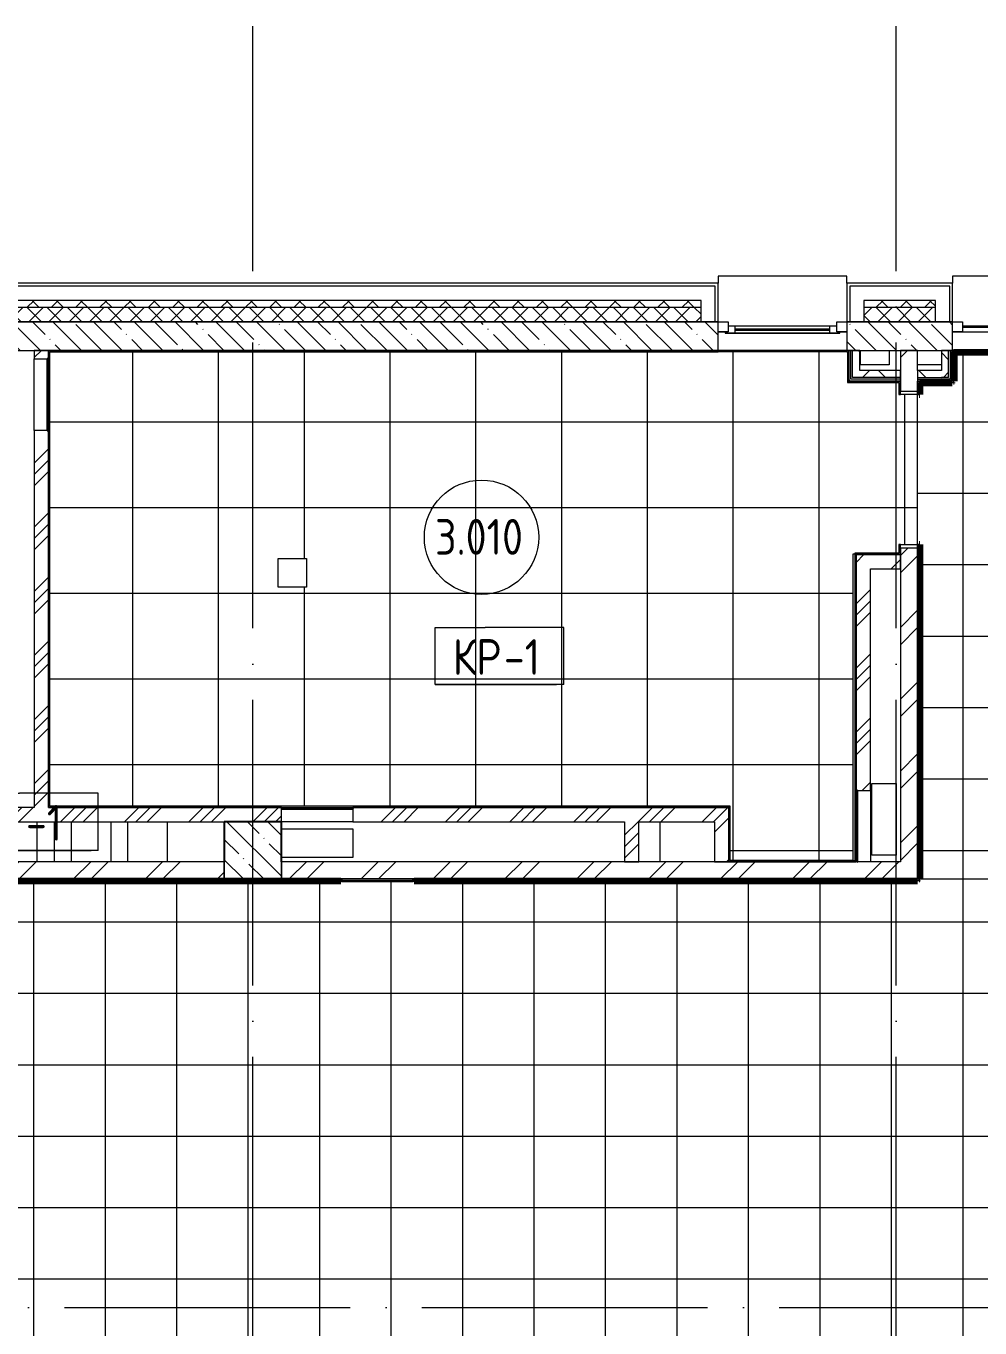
# Model space of a CAD drawing. Header units: millimetres. Extents: x 97 to 215964, y -4577 to 60645.
# Drawn here: x 74961 to 81634, y 51533 to 60645 of the extents above; entities that cross this region are included whole.
import ezdxf

# ---------------------------------------------------------------- set-up
doc = ezdxf.new("R2010")
doc.units = ezdxf.units.MM
doc.linetypes.add('ADSK_Линия сетки', pattern=[2500, 2000, -250, 0, -250])
for name, color, linetype, lineweight in [('A-AREA-____-IDEN', 2, 'Continuous', 20), ('A-FLOR-____-IDEN', 11, 'Continuous', 20), ('A-FLOR-____-OTLN', 192, 'Continuous', 9), ('A-FLOR-____-PATT', 8, 'Continuous', 9), ('A-GENM-____-MCUT', 13, 'Continuous', 9), ('A-GENM-____-OTLN', 13, 'Continuous', 9), ('A-GLAZ-____-MCUT', 151, 'Continuous', 9), ('A-GLAZ-____-OTLN', 151, 'Continuous', 9), ('A-WALL-____-MCUT', 113, 'Continuous', 9), ('A-WALL-____-PATT', 111, 'Continuous', 9), ('A-WALL-FNSH-MCUT', 113, 'Continuous', 9), ('I-WALL-____-OTLN', 2, 'Continuous', 9), ('S-COLS-____-MCUT', 52, 'Continuous', 9), ('S-COLS-____-OTLN', 52, 'Continuous', 9), ('S-GRID-____-OTLN', 1, 'Continuous', 9)]:
    doc.layers.add(name, color=color, linetype=linetype, lineweight=lineweight)
doc.styles.add('GOST Common', font='GOST_Common.ttf', dxfattribs={"width": 0.9, "height": 250})
pattern_1 = [(45, (0, 0), (-251.4472, 251.4472), []), (45, (0, 381), (-251.4472, 251.4472), [])]
pattern_2 = [(45, (0, 0), (-224.5064, 224.5064), []), (45, (79.38, 0), (0, 449.0128), []), (45, (-79.38, 0), (0, 449.0128), [])]
pattern_3 = [(135, (0, 0), (-142.5612, -142.5612), []), (135, (142.56, 0), (-142.5612, -142.5612), [252.016, -50.403, 3.353, -47.05])]
pattern_4 = [(45, (0, 0), (-141.42136, 141.42136), []), (135, (0, 0), (-141.42136, -141.42136), [])]

# ---------------------------------------------------------------- blocks, each defined once
blk = doc.blocks.new('Окно_СКБ_1Ст1 - 120_Окно_СКБ_1Ст_900_ОК3л-29018700-О_АИ_ПП_8_400_Целиком')
at = {"layer": 'A-GLAZ-____-MCUT', "color": 90}
for p, q in [((-450, -195), (-450, -125)), ((-450, -125), (-380, -125)), ((-380, -125), (-380, -195)), ((380, -155), (-380, -155)), ((-380, -155), (-380, -195)), ((-330, -205), (-330, -155)), ((330, -205), (330, -155)), ((380, -195), (380, -125)), ((380, -125), (450, -125)), ((380, -195), (380, -155)), ((450, -125), (450, -195)), ((-380, -195), (-450, -195)), ((-380, -195), (-400, -195)), ((-400, -195), (-400, -205)), ((-400, -205), (400, -205)), ((400, -205), (-400, -205)), ((450, -195), (380, -195)), ((400, -195), (380, -195)), ((400, -205), (400, -195))]:
    blk.add_line(p, q, dxfattribs=at)
at = {"layer": 'A-GLAZ-____-MCUT', "color": 10, "lineweight": 5}
for p, q in [((-330, -175), (330, -175)), ((330, -185), (-330, -185))]:
    blk.add_line(p, q, dxfattribs=at)
at = {"layer": 'A-GLAZ-____-OTLN', "color": 10, "lineweight": 5}
for p, q in [((-450, -195), (-400, -195)), ((400, -195), (450, -195))]:
    blk.add_line(p, q, dxfattribs=at)
blk = doc.blocks.new('Окно_СКБ_1Ст1 - 120_Окно_СКБ_1Ст_1250_ОКп14_E30-37619683-О_АИ_ПП_8_400_Целиком')
at = {"layer": 'A-GLAZ-____-MCUT', "color": 90}
for p, q in [((-625, -195), (-625, -125)), ((-625, -125), (-555, -125)), ((-555, -125), (-555, -195)), ((555, -195), (555, -125)), ((555, -125), (625, -125)), ((625, -125), (625, -195)), ((-555, -195), (-625, -195)), ((625, -195), (555, -195))]:
    blk.add_line(p, q, dxfattribs=at)
at = {"layer": 'A-GLAZ-____-MCUT', "color": 10, "lineweight": 5}
for p, q in [((555, -155), (-555, -155)), ((555, -165), (-555, -165))]:
    blk.add_line(p, q, dxfattribs=at)
at = {"layer": 'A-GLAZ-____-OTLN', "color": 10, "lineweight": 5}
blk.add_line((-625, -195), (625, -195), dxfattribs=at)
blk = doc.blocks.new('WNW_Отлив1 - Отлив_металлический 2-28596055-О_АИ_ПП_8_400_Целиком')
at = {"layer": 'A-GLAZ-____-OTLN', "color": 10, "lineweight": 5}
for p, q in [((450, 320), (-450, 320)), ((-450, 320), (-450, 270)), ((450, 270), (450, 320))]:
    blk.add_line(p, q, dxfattribs=at)
blk = doc.blocks.new('WNW_Отлив1 - Отлив_металлический 2-28598996-О_АИ_ПП_8_400_Целиком')
at = {"layer": 'A-GLAZ-____-OTLN', "color": 10, "lineweight": 5}
for p, q in [((625, 320), (-625, 320)), ((-625, 320), (-625, 270)), ((625, 270), (625, 320))]:
    blk.add_line(p, q, dxfattribs=at)
blk = doc.blocks.new('ASML_АР_Отделка Люка - ВО Отделка люков_Грунтовка 0_Шпатлевка 0_Окраска 0_0-42722003-О_АИ_ПП_8_400_Целиком')
at = {"layer": 'A-GENM-____-MCUT', "color": 130, "lineweight": 25}
for p, q in [((250, 3), (-250, 3)), ((-250, 3), (-250, 0)), ((250, 0), (250, 3)), ((-250, 0), (250, 0))]:
    blk.add_line(p, q, dxfattribs=at)
blk = doc.blocks.new('0083_СОШ675_АР_R22_rvt-1-О_АИ_ПП_8_400_Целиком')
at = {"layer": 'A-WALL-____-PATT', "lineweight": 5}
h = blk.add_hatch(dxfattribs=at)
h.set_pattern_fill('FP_9', color=10, style=0, pattern_type=2)
h.set_pattern_definition([(135, (0, 0), (-84.85281, -84.85281), []), (225, (0, 0), (84.85281, -84.85281), [])])
h.paths.add_polyline_path([(69260, 58675), (69260, 58725), (63140.2, 58725), (63140.2, 58675), (68654.6, 58675)])
h.paths.add_polyline_path([(61700.2, 58675), (61700.2, 58725), (61290, 58725), (61290, 58675), (61422.4, 58675)])
h.paths.add_polyline_path([(60150, 58675), (60150, 58725), (52970.2, 58725), (52970.2, 58675), (59850.2, 58675)])
h.paths.add_polyline_path([(49930.2, 58675), (49930.2, 58725), (48670.2, 58725), (48670.2, 58675), (49788.2, 58675)])
h.paths.add_polyline_path([(51070.2, 58675), (51480.2, 58675), (51480.2, 58725), (51070.2, 58725)])
h.paths.add_polyline_path([(44320.2, 58675), (45630.2, 58675), (45630.2, 58725), (44320.2, 58725)])
h.paths.add_polyline_path([(41280.2, 58675), (41280.2, 58725), (39970.2, 58725), (39970.2, 58675), (40983.8, 58675)])
h.paths.add_polyline_path([(36930, 58675), (36930, 58725), (35620.2, 58725), (35620.2, 58675), (36581.7, 58675)])
h.paths.add_polyline_path([(38468.3, 58675), (38480.2, 58675), (38480.2, 58725), (38070, 58725), (38070, 58675)])
h.paths.add_polyline_path([(32179.5, 58675), (32580.2, 58675), (32580.2, 58725), (31270, 58725), (31270, 58675), (31550.6, 58675)])
h.paths.add_polyline_path([(28230, 58675), (28230, 58725), (24015, 58725), (24015, 58675), (27148.5, 58675)])
h.paths.add_polyline_path([(22025, 58675), (22525, 58675), (22525, 58725), (22025, 58725)])
h.paths.add_polyline_path([(20885, 58675), (20885, 58725), (12870, 58725), (12870, 58675), (20859.7, 58675)])
h.paths.add_polyline_path([(9539.8, 58675), (9830, 58675), (9830, 58725), (8870, 58725), (8870, 58675), (8911, 58675)])
h.paths.add_polyline_path([(7430, 58675), (7430, 58725), (-350, 58725), (-350, 58675), (7024.3, 58675)])
h = blk.add_hatch(dxfattribs=at)
h.set_pattern_fill('FP_16', color=10, style=0, pattern_type=2)
h.set_pattern_definition([(45, (0, 0), (-70.71068, 70.71068), []), (135, (0, 0), (-70.71068, -70.71068), [])])
h.paths.add_polyline_path([(69260, 58575), (69260, 58675), (63140.2, 58675), (63140.2, 58575), (69050, 58575)])
h.paths.add_polyline_path([(61290, 58575), (61700.2, 58575), (61700.2, 58675), (61290, 58675)])
h.paths.add_polyline_path([(59250, 58575), (60150, 58575), (60150, 58675), (52970.2, 58675), (52970.2, 58575), (58850, 58575)])
h.paths.add_polyline_path([(51480.2, 58575), (51480.2, 58675), (51070.2, 58675), (51070.2, 58575)])
h.paths.add_polyline_path([(49650, 58575), (49650, 58575), (49930.2, 58575), (49930.2, 58675), (48670.2, 58675), (48670.2, 58575), (49159.3, 58575)])
h.paths.add_polyline_path([(45350, 58575), (45350, 58575), (45630.2, 58575), (45630.2, 58675), (44320.2, 58675), (44320.2, 58575), (44757.1, 58575)])
h.paths.add_polyline_path([(41250, 58575), (41280.2, 58575), (41280.2, 58675), (39970.2, 58675), (39970.2, 58575), (40983.8, 58575)])
h.paths.add_polyline_path([(38468.3, 58575), (38480.2, 58575), (38480.2, 58675), (38070, 58675), (38070, 58575)])
h.paths.add_polyline_path([(36930, 58575), (36930, 58675), (35620.2, 58675), (35620.2, 58575), (36581.7, 58575)])
h.paths.add_polyline_path([(31725, 58575), (32580.2, 58575), (32580.2, 58675), (31270, 58675), (31270, 58575), (31550.6, 58575)])
h.paths.add_polyline_path([(27075, 58575), (28230, 58575), (28230, 58675), (24015, 58675), (24015, 58575), (25890.7, 58575)])
h.paths.add_polyline_path([(22525, 58575), (22525, 58675), (22025, 58675), (22025, 58575), (22431.9, 58575)])
h.paths.add_polyline_path([(20859.7, 58575), (20885, 58575), (20885, 58675), (12870, 58675), (12870, 58575), (19601.9, 58575)])
h.paths.add_polyline_path([(8870, 58575), (9830, 58575), (9830, 58675), (8870, 58675)])
h.paths.add_polyline_path([(7024.3, 58575), (7430, 58575), (7430, 58675), (-300, 58675), (-300, 58575), (4508.8, 58575)])
h = blk.add_hatch(dxfattribs=at)
h.set_pattern_fill('FP_8', color=10, style=0, pattern_type=2)
h.set_pattern_definition(pattern_3)
h.paths.add_polyline_path([(22117.4, 58375), (22645, 58375), (22645, 58575), (21905, 58575), (21905, 58375)])
h.paths.add_polyline_path([(21005, 58375), (21005, 58575), (13800, 58575), (13800, 58375), (20859.7, 58375)])
h = blk.add_hatch(dxfattribs=at)
h.set_pattern_fill('FP_11', color=10, style=0, pattern_type=2)
h.set_pattern_definition(pattern_2)
h.paths.add_polyline_path([(16320, 55175), (16320, 57815.1), (16220, 57815.1), (16220, 55175)])
h.paths.add_polyline_path([(16310, 58315.1), (16320, 58315.1), (16320, 58375.1), (16220, 58375.1), (16220, 58315.1)])
h = blk.add_hatch(dxfattribs=at)
h.set_pattern_fill('FP_17', color=252, style=0, pattern_type=2)
h.set_pattern_definition(pattern_4)
h.paths.add_polyline_path([(21995, 58185), (21995, 58375.1), (21945, 58375.1), (21945, 58185)])
h = blk.add_hatch(dxfattribs=at)
h.set_pattern_fill('FP_7', color=10, style=0, pattern_type=2)
h.set_pattern_definition(pattern_1)
h.paths.add_polyline_path([(22280, 54675), (22400, 54675), (22400, 56990), (22280, 56990), (22280, 54795)])
h.paths.add_polyline_path([(22400, 58090), (22400, 58375), (22280, 58375), (22280, 58090)])
h = blk.add_hatch(dxfattribs=at)
h.set_pattern_fill('FP_17', color=252, style=0, pattern_type=2)
h.set_pattern_definition(pattern_4)
h.paths.add_polyline_path([(22617, 58185), (22617, 58375.1), (22567, 58375.1), (22567, 58185)])
h = blk.add_hatch(dxfattribs=at)
h.set_pattern_fill('FP_17', color=252, style=0, pattern_type=2)
h.set_pattern_definition(pattern_4)
h.paths.add_polyline_path([(22280, 58185), (22280, 58235), (21995, 58235), (21995, 58185), (22117.4, 58185)])
h = blk.add_hatch(dxfattribs=at)
h.set_pattern_fill('FP_17', color=252, style=0, pattern_type=2)
h.set_pattern_definition(pattern_4)
h.paths.add_polyline_path([(22400, 58185), (22567, 58185), (22567, 58235), (22400, 58235)])
h = blk.add_hatch(dxfattribs=at)
h.set_pattern_fill('FP_11', color=10, style=0, pattern_type=2)
h.set_pattern_definition(pattern_2)
h.paths.add_polyline_path([(22280, 56845), (22280, 56945), (21970, 56945), (21970, 56845), (22117.4, 56845)])
h = blk.add_hatch(dxfattribs=at)
h.set_pattern_fill('FP_11', color=10, style=0, pattern_type=2)
h.set_pattern_definition(pattern_2)
h.paths.add_polyline_path([(21970, 55295), (22070, 55295), (22070, 56845), (21970, 56845), (21970, 56792.7)])
h = blk.add_hatch(dxfattribs=at)
h.set_pattern_fill('FP_11', color=10, style=0, pattern_type=2)
h.set_pattern_definition(pattern_2)
h.paths.add_polyline_path([(20350, 55075), (21080, 55075), (21080, 55170), (21075, 55170), (21075, 55175), (18450, 55175), (18450, 55075), (19601.9, 55075)])
h.paths.add_polyline_path([(15920, 55075), (17950, 55075), (17950, 55175), (15920, 55175)])
h = blk.add_hatch(dxfattribs=at)
h.set_pattern_fill('FP_11', color=10, style=0, pattern_type=2)
h.set_pattern_definition(pattern_2)
h.paths.add_polyline_path([(20450, 54795), (20450, 55075), (20350, 55075), (20350, 54795)])
h = blk.add_hatch(dxfattribs=at)
h.set_pattern_fill('FP_11', color=10, style=0, pattern_type=2)
h.set_pattern_definition(pattern_2)
h.paths.add_polyline_path([(21080, 54795), (21080, 55075), (20980, 55075), (20980, 54795)])
h = blk.add_hatch(dxfattribs=at)
h.set_pattern_fill('FP_7', color=10, style=0, pattern_type=2)
h.set_pattern_definition(pattern_1)
h.paths.add_polyline_path([(22280, 54675), (22280, 54795), (17950, 54795), (17950, 54675), (22117.4, 54675)])
h.paths.add_polyline_path([(15760, 54675), (17550, 54675), (17550, 54795), (15760, 54795)])
h.paths.add_polyline_path([(13800, 54675), (14710, 54675), (14710, 54795), (13800, 54795)])
at = {"layer": 'S-COLS-____-OTLN', "lineweight": 5}
h = blk.add_hatch(dxfattribs=at)
h.set_pattern_fill('FP_8', color=256, style=0, pattern_type=2)
h.set_pattern_definition(pattern_3)
h.paths.add_polyline_path([(17550, 54675), (17950, 54675), (17950, 55075), (17550, 55075), (17550, 54795)])
at = {"layer": 'A-FLOR-____-OTLN', "color": 90}
for p, q in [((22001, 58274.8), (22001, 58374.8)), ((22001, 58374.8), (22201, 58374.8)), ((22201, 58374.8), (22201, 58274.8)), ((22400, 58374.8), (22567, 58374.8)), ((22201, 58274.8), (22001, 58274.8)), ((22567, 58274.8), (22400, 58274.8)), ((22080, 54842.7), (22080, 55342.7)), ((22080, 55342.7), (22250, 55342.7)), ((22250, 55342.7), (22250, 54842.7)), ((16240, 54795), (16240, 55074.9)), ((16240, 55074.9), (16360, 55074.9)), ((16360, 55074.9), (16360, 54795)), ((16480, 54795), (16480, 55074.9)), ((16480, 55074.9), (16755, 55074.9)), ((16755, 55074.9), (16755, 54795)), ((16875, 54795), (16875, 55074.9)), ((16875, 55074.9), (17150, 55074.9)), ((17150, 55074.9), (17150, 54795)), ((20600, 54795), (20600, 55075)), ((17950, 55025), (18450, 55025)), ((18450, 55025), (18450, 54825)), ((18450, 54825), (17950, 54825)), ((22250, 54842.7), (22080, 54842.7))]:
    blk.add_line(p, q, dxfattribs=at)
at = {"layer": 'A-WALL-____-MCUT', "color": 10, "lineweight": 5}
for p, q in [((20985, 58825), (12770, 58825)), ((20985, 58575), (20985, 58825)), ((21925, 58825), (21925, 58575)), ((22625, 58825), (21925, 58825)), ((22625, 58575), (22625, 58825)), ((20885, 58725), (12870, 58725)), ((20885, 58675), (20885, 58725)), ((22025, 58725), (22025, 58675)), ((22525, 58725), (22025, 58725)), ((22525, 58675), (22525, 58725)), ((20885, 58675), (12870, 58675)), ((20885, 58575), (20885, 58675)), ((22025, 58675), (22025, 58575)), ((22525, 58675), (22025, 58675)), ((22525, 58575), (22525, 58675)), ((21932.5, 58172.5), (21932.5, 58375.1)), ((22629.5, 58172.5), (22629.5, 58375.1)), ((22400, 58235), (22400, 58185)), ((21945, 58172.5), (21932.5, 58172.5)), ((21995, 58172.5), (21945, 58172.5)), ((22280, 58172.5), (21995, 58172.5)), ((22400, 58172.5), (22567, 58172.5)), ((22617, 58172.5), (22567, 58172.5)), ((22629.5, 58172.5), (22617, 58172.5)), ((17550, 54675), (17550, 54795)), ((17950, 54795), (17950, 54675))]:
    blk.add_line(p, q, dxfattribs=at)
at = {"layer": 'A-WALL-____-MCUT', "color": 50, "lineweight": 13}
for p, q in [((13800, 58575), (20885, 58575)), ((20885, 58575), (13800, 58575)), ((20885, 58575), (20985, 58575)), ((20985, 58575), (20885, 58575)), ((20985, 58575), (21005, 58575)), ((21005, 58575), (20985, 58575)), ((21005, 58375), (21005, 58575)), ((21905, 58575), (21925, 58575)), ((21905, 58575), (21905, 58375)), ((21925, 58575), (21905, 58575)), ((21925, 58575), (22025, 58575)), ((22025, 58575), (21925, 58575)), ((22025, 58575), (22525, 58575)), ((22525, 58575), (22025, 58575)), ((22525, 58575), (22625, 58575)), ((22625, 58575), (22525, 58575)), ((22625, 58575), (22645, 58575)), ((22645, 58575), (22625, 58575)), ((22645, 58375), (22645, 58575)), ((13800, 58375), (21005, 58375)), ((16220, 58375.1), (16220, 58315.1)), ((16320, 58375.1), (16220, 58375.1)), ((16320, 58315.1), (16320, 58375.1)), ((21905, 58375), (22645, 58375)), ((21995, 58375.1), (21945, 58375.1)), ((21945, 58185), (21945, 58375.1)), ((21995, 58235), (21995, 58375.1)), ((22280, 58375), (22280, 58090)), ((22400, 58375), (22280, 58375)), ((22400, 58235), (22400, 58375)), ((22567, 58375.1), (22567, 58235)), ((22617, 58375.1), (22567, 58375.1)), ((22617, 58185), (22617, 58375.1)), ((16220, 58315.1), (16310, 58315.1)), ((16313, 58315.1), (16320, 58315.1)), ((22280, 58235), (21995, 58235)), ((22280, 58185), (22280, 58235)), ((22567, 58235), (22400, 58235)), ((21995, 58185), (21945, 58185)), ((22280, 58185), (21995, 58185)), ((22400, 58185), (22567, 58185)), ((22400, 58185), (22400, 58172.5)), ((22400, 58172.5), (22400, 58160)), ((22400, 58090), (22400, 58160)), ((22617, 58185), (22567, 58185)), ((22280, 58090), (22400, 58090)), ((16220, 57815.1), (16220, 55175)), ((16310, 57815.1), (16220, 57815.1)), ((16320, 57815.1), (16313, 57815.1)), ((16320, 55175), (16320, 57815.1)), ((22280, 56990), (22280, 54795)), ((22400, 56990), (22280, 56990)), ((22400, 54675), (22400, 56990)), ((22280, 56945), (21970, 56945)), ((21970, 56945), (21970, 56845)), ((22280, 56845), (22280, 56945)), ((21970, 56845), (21970, 55295)), ((22070, 55295), (22070, 56845)), ((22070, 56845), (22280, 56845)), ((21970, 55295), (21977, 55295)), ((21980, 55295), (22070, 55295)), ((16220, 55175), (15920, 55175)), ((17950, 55175), (16320, 55175)), ((17950, 55168), (17950, 55175)), ((17950, 55075), (17950, 55165)), ((21075, 55175), (18450, 55175)), ((18450, 55175), (18450, 55168)), ((18450, 55165), (18450, 55075)), ((21080, 55075), (21080, 55170)), ((15920, 55075), (17950, 55075)), ((18450, 55075), (20350, 55075)), ((20350, 55075), (20350, 54795)), ((20450, 55075), (20980, 55075)), ((20450, 54795), (20450, 55075)), ((20980, 55075), (20980, 54795)), ((21080, 54795), (21080, 55075)), ((17550, 54795), (15760, 54795)), ((21977, 54795), (17950, 54795)), ((20350, 54795), (20450, 54795)), ((20980, 54795), (21080, 54795)), ((22280, 54795), (21980, 54795)), ((15760, 54675), (17550, 54675)), ((17950, 54675), (22280, 54675)), ((22280, 54675), (22400, 54675))]:
    blk.add_line(p, q, dxfattribs=at)
at = {"layer": 'A-WALL-FNSH-MCUT', "color": 90}
for p, q in [((21005, 58845), (12750, 58845)), ((21005, 58575), (21005, 58845)), ((22645, 58845), (21905, 58845)), ((21905, 58845), (21905, 58575)), ((22645, 58575), (22645, 58845)), ((21920, 58375.1), (21920, 58165)), ((21932.5, 58375.1), (21920, 58375.1)), ((21945, 58375.1), (21932.5, 58375.1)), ((22629.5, 58375.1), (22617, 58375.1)), ((22642, 58375.1), (22629.5, 58375.1)), ((22642, 58160), (22642, 58375.1)), ((21925, 58160), (21932.5, 58160)), ((21932.5, 58160), (21945, 58160)), ((21945, 58160), (21995, 58160)), ((21995, 58160), (22280, 58160)), ((22280, 58172.5), (22280, 58185)), ((22280, 58160), (22280, 58172.5)), ((22400, 58160), (22567, 58160)), ((22567, 58160), (22617, 58160)), ((22617, 58160), (22629.5, 58160)), ((22629.5, 58160), (22642, 58160))]:
    blk.add_line(p, q, dxfattribs=at)
at = {"layer": 'I-WALL-____-OTLN', "color": 90}
for p, q in [((21905, 58375), (21005, 58375)), ((22650, 58375), (22645, 58375)), ((23895, 58375), (22650, 58375)), ((16220, 57815.1), (16220, 58315.1)), ((22070, 55295), (22070, 54795)), ((18450, 55075), (17950, 55075))]:
    blk.add_line(p, q, dxfattribs=at)
at = {"layer": 'S-COLS-____-MCUT', "color": 130, "lineweight": 25}
for p, q in [((17950, 55075), (17550, 55075)), ((17550, 55075), (17550, 54795)), ((17950, 54795), (17950, 55075)), ((17550, 54675), (17950, 54675))]:
    blk.add_line(p, q, dxfattribs=at)
at = {"layer": 'S-COLS-____-OTLN', "color": 90}
for p, q in [((17550, 54795), (17550, 54675)), ((17950, 54675), (17950, 54795))]:
    blk.add_line(p, q, dxfattribs=at)
at = {"layer": 'A-GENM-____-OTLN', "color": 90, "lineweight": 9}
for p, rotation in [((16310, 58065.1), 269.9999999999999), ((21980, 55045), 90)]:
    blk.add_blockref('ASML_АР_Отделка Люка - ВО Отделка люков_Грунтовка 0_Шпатлевка 0_Окраска 0_0-42722003-О_АИ_ПП_8_400_Целиком', p, dxfattribs=dict(at, rotation=rotation))
blk.add_blockref('ASML_АР_Отделка Люка - ВО Отделка люков_Грунтовка 0_Шпатлевка 0_Окраска 0_0-42722003-О_АИ_ПП_8_400_Целиком', (18200, 55165), dxfattribs=at)
at = {"layer": 'A-GLAZ-____-OTLN', "color": 90, "lineweight": 9}
for name, p in [('WNW_Отлив1 - Отлив_металлический 2-28596055-О_АИ_ПП_8_400_Целиком', (21455, 58575)), ('WNW_Отлив1 - Отлив_металлический 2-28598996-О_АИ_ПП_8_400_Целиком', (23270, 58575)), ('Окно_СКБ_1Ст1 - 120_Окно_СКБ_1Ст_900_ОК3л-29018700-О_АИ_ПП_8_400_Целиком', (21455, 58700)), ('Окно_СКБ_1Ст1 - 120_Окно_СКБ_1Ст_1250_ОКп14_E30-37619683-О_АИ_ПП_8_400_Целиком', (23270, 58700))]:
    blk.add_blockref(name, p, dxfattribs=at)
blk = doc.blocks.new('BSC_Колонна _Прямоугольная - ПР-1_Профиль торцевой для плитки-3497357-О_АИ_ПП_8_400_Целиком')
at = {"layer": 'S-COLS-____-MCUT'}
for p, q in [((5, 5), (-5, 5)), ((-5, 5), (-5, -5)), ((5, -5), (5, 5)), ((-5, -5), (5, -5))]:
    blk.add_line(p, q, dxfattribs=at)
blk = doc.blocks.new('BSC_Колонна _Прямоугольная - ПР-1_Профиль торцевой для плитки-V140-О_АИ_ПП_8_400_Целиком')
at = {"layer": 'S-COLS-____-MCUT'}
for p, q in [((5, 5), (0, 5)), ((5, -5), (5, 5)), ((0, -5), (5, -5))]:
    blk.add_line(p, q, dxfattribs=at)
blk = doc.blocks.new('ADSK_Марка_Перекрытие - Типоразмер_ADSK_Марка-158127-О_АИ_ПП_8_400_Целиком')
at = {"layer": 'A-FLOR-____-IDEN'}
for p, q in [((-4.5, 4), (-1, 4)), ((-4.5, 0), (-4.5, 4)), ((4.5, 4), (-1, 4)), ((4.5, 0), (4.5, 4)), ((4.5, 0), (-4.5, 0)), ((-4.5, 0), (4, 0))]:
    blk.add_line(p, q, dxfattribs=at)
blk = doc.blocks.new('ADSK_Марка_Помещение_ОдноЗначение - Номер-159740-О_АИ_ПП_8_400_Целиком')
at = {"layer": 'A-AREA-____-IDEN'}
blk.add_circle((0, 0), 4, dxfattribs=at)

msp = doc.modelspace()

# ---------------------------------------------------------------- hatches: boundary and pattern name
at = {"layer": 'A-FLOR-____-PATT'}
h = msp.add_hatch(dxfattribs=at)
h.set_pattern_fill('FP_198', color=256, style=0, pattern_type=2)
h.set_pattern_definition([(0, (75015.37, 54875), (0, 500), []), (90, (75015.37, 54875), (-500, 3e-14), [])])
h.paths.add_polyline_path([(67497.865903, 54675.000586), (67497.865903, 54874.998278), (65857.887824, 54874.997327), (65857.887824, 54675)])
h.paths.add_polyline_path([(58997.877039, 51374.999414), (61497.865903, 51374.999414), (61497.865903, 51390), (73547.909746, 51390), (73547.909746, 51375), (76047.909746, 51374.999414), (76047.909746, 51390), (76847.887824, 51390), (76847.887824, 51375), (79347.887824, 51374.999414), (79347.887824, 51390), (85947.887824, 51390), (85947.887824, 51375), (88447.887824, 51375), (88447.887824, 51390), (91217.865903, 51390), (91217.865903, 51674.999707), (91232.865903, 51674.999707), (91232.865903, 54374.999707), (91217.865903, 54374.999707), (91217.865903, 54660.000586), (87567.865903, 54660.267855), (87567.865903, 54675.000586), (87572.865903, 54675.000586), (87572.727233, 54875), (86072.887824, 54875), (86072.865903, 54675), (86067.865903, 54675), (86067.865903, 54660.000586), (83722.865903, 54660.000586), (83722.865903, 54665.000586), (83712.865903, 54665.000586), (83712.865903, 54675.000586), (83707.865903, 54675), (83707.865903, 57260), (82952.865903, 57260), (82952.865903, 57265), (82942.865903, 57265), (82942.865903, 57274.999414), (82937.865903, 57274.999414), (82937.865903, 58360), (81472.865903, 58360), (81472.865903, 58199.999414), (81454.865903, 58199.999414), (81454.865903, 58160.000586), (81449.865903, 58160.000586), (81449.865903, 58150.000586), (81439.865903, 58150.000586), (81439.865903, 58145.000586), (81212.865903, 58145.000586), (81212.865903, 58064.999414), (81197.887824, 58064.999414), (81197.887824, 57014.999414), (81212.865903, 57014.999414), (81212.865903, 54675), (81207.865903, 54675), (81207.865903, 54665.000586), (81197.865903, 54665.000586), (81196.736835, 54660.000586), (77670.156824, 54660.000586), (77670.156824, 54655.000586), (77168.506824, 54655.000586), (77168.506824, 54660.000586), (74557.887824, 54660.000586), (74557.887824, 54675), (74547.903648, 54675), (74547.903648, 54795), (73507.887824, 54793.858951), (73507.887824, 54660.000586), (72397.903648, 54660.000586), (72397.347315, 54665.000586), (72387.903648, 54665.000586), (72387.903648, 54675), (72382.903648, 54675), (72382.903648, 58274.820414), (72127.634255, 58274.820414), (72127.634255, 58360.000586), (68167.882899, 58360.000586), (68167.882899, 58274.820414), (67912.865903, 58274.820414), (67912.865903, 54675), (67907.865903, 54675), (67907.865903, 54665.000586), (67897.865903, 54665.000586), (67897.865903, 54660.000586), (67497.887824, 54660.000586), (67497.861097, 54675.000586), (65857.887824, 54675), (65857.887824, 54660.000586), (58897.865903, 54660.000586), (58897.865903, 54389.998828), (58812.865903, 54389.998828), (58812.865903, 51625.272332), (58897.865903, 51625.272332), (58897.865903, 51390), (58997.865903, 51390), (58997.865903, 51375)])
h.paths.add_polyline_path([(63827.596882, 51374.999414), (63827.593201, 51375), (63707.596601, 51375)])
h = msp.add_hatch(dxfattribs=at)
h.set_pattern_fill('FP_159', color=256, style=0, pattern_type=2)
h.set_pattern_definition([(90, (78107.9, 56675), (-600, 4e-14), []), (180, (78107.9, 56675), (7e-14, -600), [])])
h.paths.add_polyline_path([(80747.887824, 54805.000586), (80747.887824, 56950.000586), (80757.865903, 56950.000586), (80757.887824, 56955.000586), (81067.865903, 56955.000586), (81067.865903, 57014.999414), (81077.865903, 57014.994464), (81077.887824, 57014.999414), (81197.887824, 57014.999414), (81197.865903, 58064.999414), (81077.887824, 58064.999414), (81077.865903, 58064.999414), (81067.865903, 58064.999414), (81067.865903, 58150.000586), (80707.843981, 58150.000586), (80707.843981, 58365), (75127.865903, 58364.700131), (75128.301974, 55185.000586), (79887.865903, 55185.000586), (79887.865903, 54805.000586), (80744.465399, 54805.000586)])
h.paths.add_polyline_path([(76923.926742, 56717.260404), (76723.926742, 56717.260404), (76723.926742, 56917.260404), (76923.926742, 56917.260404), (76923.926742, 56792.672901)])
at = {"layer": 'A-WALL-____-PATT'}
h = msp.add_hatch(color=7, dxfattribs=at)
h.paths.add_polyline_path([(79802.865903, 58365), (79802.865903, 58375), (75117.865903, 58375), (75117.865903, 58365), (79657.573537, 58365)])
h.paths.add_polyline_path([(80707.843981, 58365), (80707.843981, 58375), (80702.865903, 58375), (80702.865903, 58365)])
for points in [[(75117.865903, 55185.000586), (75127.865903, 55185.000586), (75127.865903, 58365), (75117.865903, 58365), (75117.865903, 56792.672901)], [(80707.843981, 58160.000586), (80712.843981, 58160.000586), (80712.843981, 58165.000586), (80717.843981, 58165.000586), (80717.843981, 58375), (80707.843981, 58375), (80707.843981, 58258.219171)], [(81439.865903, 58160.000586), (81449.865903, 58160.000586), (81449.865903, 58365), (81442.887824, 58365), (81442.887824, 58375), (81439.865903, 58375), (81439.865903, 58258.219171)], [(81077.865903, 58150.000586), (81077.865903, 58160.000586), (80722.843981, 58159.857738), (80722.843981, 58155.000586), (80712.843981, 58155.000586), (80712.843981, 58160.000586), (80707.843981, 58160.000586), (80707.843981, 58150.000586), (81067.865903, 58150.000586)], [(81207.865903, 58150.000586), (81449.865903, 58150.000586), (81449.865903, 58160.000586), (81197.865903, 58160.000586), (81197.865903, 58150.000586)], [(80767.865903, 56945.000586), (81077.865903, 56945.000586), (81077.865903, 56955.000586), (80757.865903, 56955.000586), (80757.887824, 56950.000586), (80762.887824, 56949.978664), (80762.887824, 56945.000586)], [(80767.865903, 54805.000586), (80767.865903, 56945.000586), (80762.887824, 56945.000586), (80762.887824, 56940.000586), (80757.887824, 56940.000586), (80757.887824, 54805.000586)], [(79872.865903, 55175.000586), (79872.865903, 55180.000586), (79877.865903, 55180.000586), (79877.865903, 55185.000586), (75117.865903, 55185.000586), (75117.865903, 55175.000586), (78399.813672, 55175.000586)], [(79877.865903, 54805.000586), (79887.865903, 54805.000586), (79887.865903, 55185.000586), (79877.865903, 55185.000586), (79877.865903, 55180.000586), (79882.865903, 55180.000586), (79882.865903, 55170.000586), (79877.865903, 55170.000586), (79877.865903, 54838.611208)], [(79877.865903, 54795.000586), (80767.865903, 54795.000586), (80767.865903, 54805.000586), (79877.865903, 54805.000586)]]:
    msp.add_hatch(color=7, dxfattribs=at).paths.add_polyline_path(points)
h = msp.add_hatch(color=7, dxfattribs=at)
h.paths.add_polyline_path([(81077.865903, 56955.000586), (81077.865903, 57014.999414), (81067.865903, 57014.999414), (81067.865903, 56955.000586)])
h.paths.add_polyline_path([(81067.865903, 58064.999414), (81077.865903, 58064.999414), (81077.865903, 58150.000586), (81067.865903, 58150.000586)])
h = msp.add_hatch(color=7, dxfattribs=at)
h.paths.add_polyline_path([(81207.865903, 54675.000586), (81207.865903, 57014.999414), (81197.865903, 57014.999414), (81197.865903, 54675.000586)])
h.paths.add_polyline_path([(81207.865903, 58064.999414), (81207.865903, 58150.000586), (81197.865903, 58150.000586), (81197.865903, 58064.999414)])
h = msp.add_hatch(color=7, dxfattribs=at)
h.paths.add_polyline_path([(80915.333402, 54665.000586), (81207.865903, 54665.000586), (81207.865903, 54675.000586), (74557.887824, 54675.000586), (74557.887824, 54665.000586), (77163.506824, 54665.000586), (77163.506824, 54670.000586), (77173.506824, 54668.939784), (77173.506824, 54665.000586), (77665.156824, 54665.000586), (77665.156824, 54670.000586), (77675.156824, 54669.695284), (77675.156824, 54665.000586), (78399.813672, 54665.000586)])
h.paths.add_polyline_path([(72387.903648, 54665.000586), (73507.887824, 54665.000586), (73507.887824, 54675.000586), (72387.903648, 54675.000586)])

# ---------------------------------------------------------------- linework, layer by layer
at = {"layer": 'A-FLOR-____-OTLN'}
for p, q in [((81472.865903, 58360), (81472.865903, 58199.999414)), ((81472.865903, 58199.999414), (81454.865903, 58199.999414)), ((81197.865903, 58064.999414), (81077.887824, 58064.999414)), ((81197.887824, 57014.999414), (81197.887824, 58064.999414)), ((81077.887824, 57014.999414), (81197.865903, 57014.999414)), ((76723.926742, 56717.260404), (76723.926742, 56917.260404)), ((76723.926742, 56917.260404), (76923.926742, 56917.260404)), ((76923.926742, 56917.260404), (76923.926742, 56717.260404)), ((76923.926742, 56717.260404), (76723.926742, 56717.260404))]:
    msp.add_line(p, q, dxfattribs=at)
at = {"layer": 'A-WALL-____-MCUT', "color": 7}
for p, q in [((81442.887824, 58375), (81439.865903, 58375)), ((81439.865903, 58375), (81439.865903, 58160.000586)), ((81442.887824, 58365), (81442.887824, 58375)), ((81449.865903, 58365), (81442.887824, 58365)), ((81449.865903, 58150.000586), (81449.865903, 58365)), ((81439.865903, 58160.000586), (81197.865903, 58160.000586)), ((81197.865903, 58160.000586), (81197.865903, 58064.999414)), ((81207.865903, 58150.000586), (81449.865903, 58150.000586)), ((81207.865903, 58064.999414), (81207.865903, 58150.000586)), ((81197.865903, 58064.999414), (81207.865903, 58064.999414)), ((81197.865903, 57014.999414), (81197.865903, 54675.000586)), ((81207.865903, 57014.999414), (81197.865903, 57014.999414)), ((81207.865903, 54665.000586), (81207.865903, 57014.999414)), ((81197.865903, 54675.000586), (74557.887824, 54675.000586)), ((74557.887824, 54665.000586), (77163.506824, 54665.000586)), ((77173.506824, 54665.000586), (77665.156824, 54665.000586)), ((77675.156824, 54665.000586), (81207.865903, 54665.000586))]:
    msp.add_line(p, q, dxfattribs=at)
at = {"layer": 'A-WALL-____-MCUT'}
for p, q in [((80767.865903, 56945.000586), (80762.887824, 56945.000586)), ((80757.887824, 54805.000586), (80767.865903, 54805.000586))]:
    msp.add_line(p, q, dxfattribs=at)
at = {"layer": 'A-WALL-FNSH-MCUT', "color": 7}
for p, q in [((79802.865903, 58375), (75117.865903, 58375)), ((75117.865903, 58375), (75117.865903, 55175.000586)), ((75127.865903, 58365), (79802.865903, 58365)), ((75127.865903, 55185.000586), (75127.865903, 58365)), ((79802.865903, 58365), (79802.865903, 58375)), ((80717.843981, 58375), (80702.865903, 58375)), ((80702.865903, 58375), (80702.865903, 58365)), ((80702.865903, 58365), (80707.843981, 58365)), ((80707.843981, 58365), (80707.843981, 58150.000586)), ((80717.843981, 58165.000586), (80717.843981, 58375)), ((80707.843981, 58150.000586), (81067.865903, 58150.000586)), ((81077.865903, 58160.000586), (80722.843981, 58160.000586)), ((81067.865903, 58150.000586), (81067.865903, 58064.999414)), ((81077.865903, 58064.999414), (81077.865903, 58160.000586)), ((81067.865903, 58064.999414), (81077.865903, 58064.999414)), ((81067.865903, 56955.000586), (80757.865903, 56955.000586)), ((80757.865903, 56955.000586), (80757.865903, 56950.000586)), ((81067.865903, 57014.999414), (81067.865903, 56955.000586)), ((81077.865903, 57014.999414), (81067.865903, 57014.999414)), ((81077.865903, 56945.000586), (81077.865903, 57014.999414)), ((80767.865903, 56945.000586), (81077.865903, 56945.000586)), ((80767.865903, 54795.000586), (80767.865903, 56945.000586)), ((75117.865903, 55175.000586), (79872.865903, 55175.000586)), ((79887.865903, 55185.000586), (75127.865903, 55185.000586)), ((79877.865903, 55170.000586), (79877.865903, 54795.000586)), ((79887.865903, 54805.000586), (79887.865903, 55185.000586)), ((79877.865903, 54795.000586), (80767.865903, 54795.000586)), ((80747.887824, 54805.000586), (79887.865903, 54805.000586))]:
    msp.add_line(p, q, dxfattribs=at)
at = {"layer": 'I-WALL-____-OTLN'}
for p, q in [((79802.865903, 58375), (80702.865903, 58375)), ((80702.865903, 58365), (79802.865903, 58365)), ((81442.887824, 58375), (82692.887824, 58375)), ((82692.887824, 58365), (81449.865903, 58365)), ((80747.887824, 54805.000586), (80747.887824, 56950.000586)), ((80747.887824, 56950.000586), (80757.887824, 56950.000586)), ((80757.887824, 56950.000586), (80757.887824, 54805.000586)), ((80747.887824, 54805.000586), (80757.887824, 54805.000586)), ((77168.506824, 54660.000586), (77168.506824, 54655.000586)), ((77670.156824, 54655.000586), (77168.506824, 54655.000586)), ((77670.156824, 54660.000586), (77670.156824, 54655.000586))]:
    msp.add_line(p, q, dxfattribs=at)
at = {"layer": 'I-WALL-____-OTLN', "color": 5, "lineweight": 90}
for p, q in [((82942.865903, 58360), (81449.865903, 58360)), ((81454.865903, 58365), (81454.865903, 58160.000586)), ((81439.865903, 58145.000586), (81212.865903, 58145.000586)), ((81212.865903, 58145.000586), (81212.865903, 58064.999414)), ((81439.865903, 58145.000586), (81439.865903, 58150.000586)), ((81449.865903, 58160.000586), (81454.865903, 58160.000586)), ((81207.865903, 58064.999414), (81212.865903, 58064.999414)), ((81212.865903, 57014.999414), (81207.865903, 57014.999414)), ((81212.865903, 57014.999414), (81212.865903, 54675.000586)), ((81207.865903, 54675.000586), (81212.865903, 54675.000586)), ((77163.506824, 54660.000586), (74557.887824, 54660.000586)), ((81197.865903, 54660.000586), (77675.156824, 54660.000586)), ((81197.865903, 54660.000586), (81197.865903, 54665.000586))]:
    msp.add_line(p, q, dxfattribs=at)
at = {"layer": 'S-GRID-____-OTLN', "linetype": 'ADSK_Линия сетки'}
for p, q in [((76547.887824, -3572.657751), (76547.887824, 60644.999414)), ((81047.887824, -3572.657751), (81047.887824, 60644.999414)), ((55228.336609, 58375.000586), (213876.441901, 58375.000586)), ((55228.336609, 54675.000586), (215146.441901, 54675.000586)), ((55228.336609, 51675.000586), (215146.441901, 51675.000586))]:
    msp.add_line(p, q, dxfattribs=at)

# ---------------------------------------------------------------- block references
at = {"color": 250, "lineweight": 5}
msp.add_blockref('0083_СОШ675_АР_R22_rvt-1-О_АИ_ПП_8_400_Целиком', (58797.887824, 0), dxfattribs=at)
at = {"layer": 'A-AREA-____-IDEN', "xscale": 99.99999999999993, "yscale": 99.99999999999993, "zscale": 99.99999999999993}
msp.add_blockref('ADSK_Марка_Помещение_ОдноЗначение - Номер-159740-О_АИ_ПП_8_400_Целиком', (78147.249862, 57066.898599), dxfattribs=at)
at = {"layer": 'A-FLOR-____-IDEN', "xscale": 99.99999999999993, "yscale": 99.99999999999993, "zscale": 99.99999999999993}
for p in [(78272.259868, 56036.013898), (75015.365903, 54874.999414)]:
    msp.add_blockref('ADSK_Марка_Перекрытие - Типоразмер_ADSK_Марка-158127-О_АИ_ПП_8_400_Целиком', p, dxfattribs=at)
at = {"layer": 'S-COLS-____-OTLN'}
for name, p in [('BSC_Колонна _Прямоугольная - ПР-1_Профиль торцевой для плитки-3497357-О_АИ_ПП_8_400_Целиком', (80717.843981, 58160.000586)), ('BSC_Колонна _Прямоугольная - ПР-1_Профиль торцевой для плитки-V140-О_АИ_ПП_8_400_Целиком', (80757.887824, 56945.000586)), ('BSC_Колонна _Прямоугольная - ПР-1_Профиль торцевой для плитки-3497357-О_АИ_ПП_8_400_Целиком', (79877.865903, 55175.000586)), ('BSC_Колонна _Прямоугольная - ПР-1_Профиль торцевой для плитки-3497357-О_АИ_ПП_8_400_Целиком', (77168.506824, 54665.000586)), ('BSC_Колонна _Прямоугольная - ПР-1_Профиль торцевой для плитки-3497357-О_АИ_ПП_8_400_Целиком', (77670.156824, 54665.000586))]:
    msp.add_blockref(name, p, dxfattribs=at)

# ---------------------------------------------------------------- texts
at = {"layer": 'A-AREA-____-IDEN', "lineweight": 9, "insert": (77821.892604, 57194.62367), "char_height": 250, "width": 800.8858125, "attachment_point": 1, "style": 'GOST Common'}
msp.add_mtext('3.010', dxfattribs=at)
at = {"layer": 'A-FLOR-____-IDEN', "lineweight": 9, "char_height": 250, "attachment_point": 1, "style": 'GOST Common'}
for s, insert, width in [('КР', (77946.179022, 56353.851472), 432.91125), ('-1', (78303.366522, 56353.851472), 331.898625), ('-1', (74960.231932, 55192.836988), 331.898625)]:
    msp.add_mtext(s, dxfattribs=dict(at, insert=insert, width=width))

doc.saveas('drawing.dxf')
